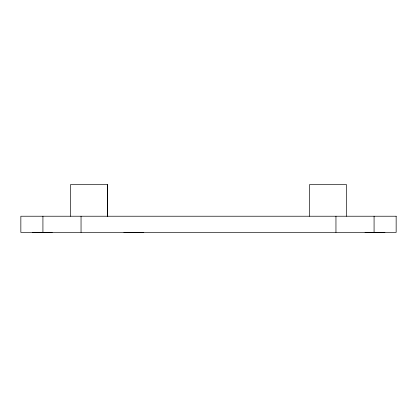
<?xml version="1.0" encoding="UTF-8"?>
<svg xmlns="http://www.w3.org/2000/svg" width="417" height="417" viewBox="0 0 417 417"><rect width="100%" height="100%" fill="white"/><g stroke="black" fill="none" stroke-linecap="round" stroke-linejoin="round"><path stroke-width="0.63" d="M70.52 216.225L70.525 184.569L107.466 184.569L107.466 216.225L107.466 184.569M32.349 232.431L52.219 232.431M123.896 232.431L143.761 232.431M365.042 232.431L384.912 232.431M374.075 216.225L374.075 232.415M346.48 216.225L346.48 184.58L309.539 184.58L309.539 216.225M335.956 216.225L335.956 232.415M81.044 216.225L81.044 232.415M42.925 216.225L42.925 232.415M396.15 216.225L20.85 216.225L20.85 232.415L396.15 232.415L396.15 216.225"/></g></svg>
